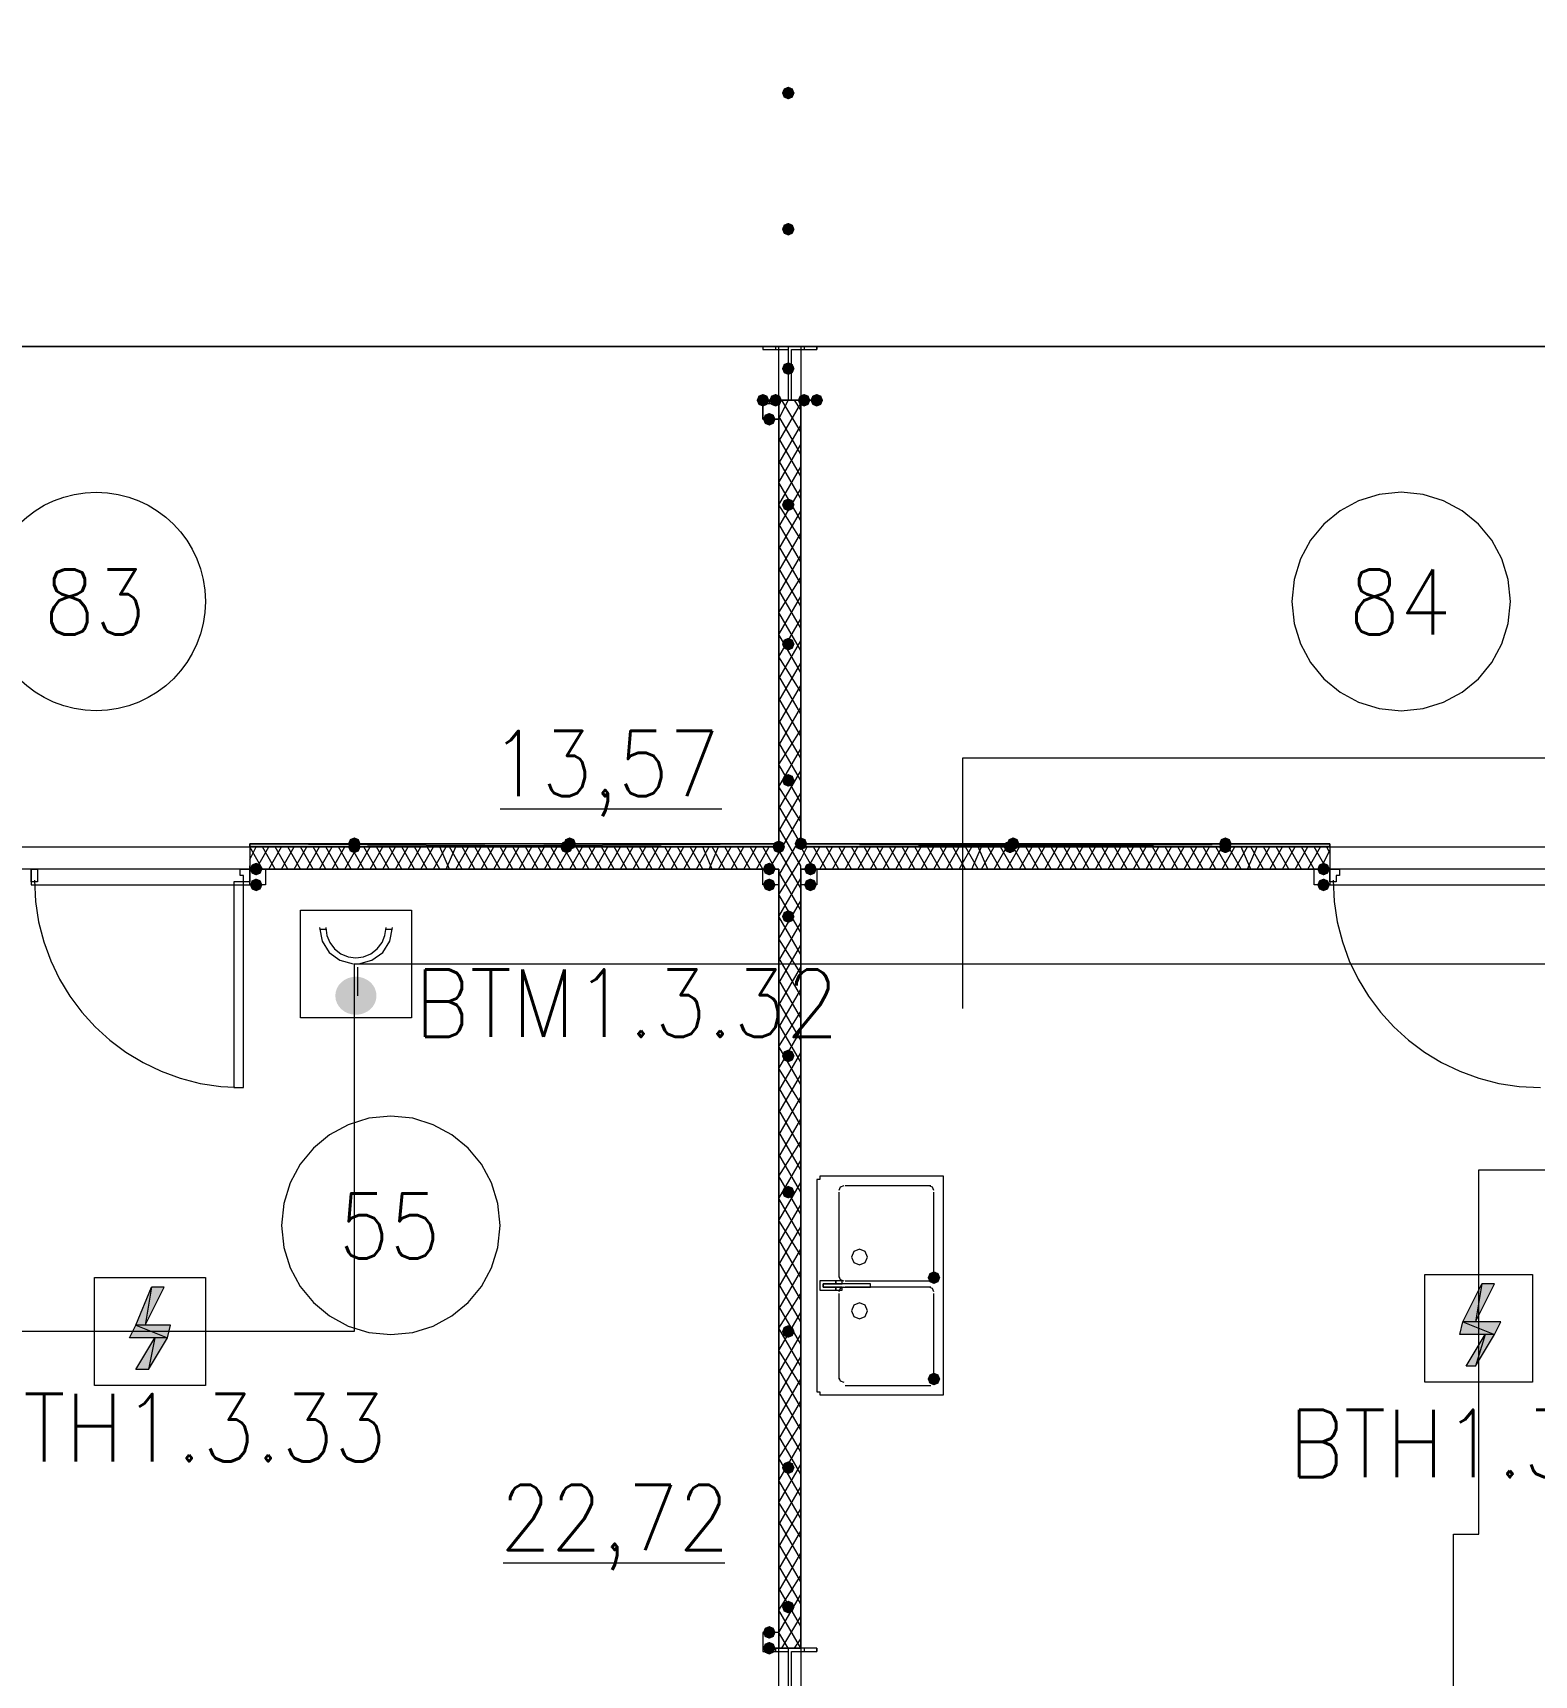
# Model space of a CAD drawing. Header units: millimetres. Extents: x 0 to 420, y 0 to 297.
# Drawn here: x 207.62 to 227.69, y 140.69 to 162.64 of the extents above; entities that cross this region are included whole.
import ezdxf

# ---------------------------------------------------------------- set-up
doc = ezdxf.new("R2010")
doc.units = ezdxf.units.MM
doc.styles.get("Standard").update_dxf_attribs({"font": 'STANDARD'})

msp = doc.modelspace()

# ---------------------------------------------------------------- hatches: boundary and pattern name
for color, points in [(7, [(217.805, 161.840333), (217.780129, 161.780537), (217.720333, 161.755667), (217.660538, 161.780537), (217.635667, 161.840333), (217.660537, 161.900129), (217.720333, 161.925), (217.780129, 161.900129)]), (7, [(217.805, 160.02), (217.780129, 159.960204), (217.720333, 159.935333), (217.660538, 159.960204), (217.635667, 160.02), (217.660537, 160.079796), (217.720333, 160.104667), (217.780129, 160.079796)]), (7, [(217.805, 158.157333), (217.780129, 158.097537), (217.720333, 158.072667), (217.660538, 158.097537), (217.635667, 158.157333), (217.660537, 158.217129), (217.720333, 158.242), (217.780129, 158.217129)]), (7, [(217.466333, 157.734), (217.441462, 157.674204), (217.381667, 157.649333), (217.321871, 157.674204), (217.297, 157.734), (217.321871, 157.793796), (217.381667, 157.818667), (217.441462, 157.793796)]), (7, [(217.635667, 157.734), (217.610796, 157.674204), (217.551, 157.649333), (217.491204, 157.674204), (217.466333, 157.734), (217.491204, 157.793796), (217.551, 157.818667), (217.610796, 157.793796)]), (7, [(218.016667, 157.734), (217.991796, 157.674204), (217.932, 157.649333), (217.872204, 157.674204), (217.847333, 157.734), (217.872204, 157.793796), (217.932, 157.818667), (217.991796, 157.793796)]), (7, [(218.186, 157.734), (218.161129, 157.674204), (218.101333, 157.649333), (218.041538, 157.674204), (218.016667, 157.734), (218.041537, 157.793796), (218.101333, 157.818667), (218.161129, 157.793796)]), (7, [(217.551, 157.48), (217.526129, 157.420204), (217.466333, 157.395333), (217.406538, 157.420204), (217.381667, 157.48), (217.406537, 157.539796), (217.466333, 157.564667), (217.526129, 157.539796)]), (7, [(217.805, 156.337), (217.780129, 156.277204), (217.720333, 156.252333), (217.660538, 156.277204), (217.635667, 156.337), (217.660537, 156.396796), (217.720333, 156.421667), (217.780129, 156.396796)]), (7, [(217.805, 154.474333), (217.780129, 154.414537), (217.720333, 154.389667), (217.660538, 154.414537), (217.635667, 154.474333), (217.660537, 154.534129), (217.720333, 154.559), (217.780129, 154.534129)]), (7, [(217.805, 152.654), (217.780129, 152.594204), (217.720333, 152.569333), (217.660538, 152.594204), (217.635667, 152.654), (217.660537, 152.713796), (217.720333, 152.738667), (217.780129, 152.713796)]), (254, [(212.005333, 151.807333), (211.980462, 151.747537), (211.920667, 151.722667), (211.860871, 151.747537), (211.836, 151.807333), (211.860871, 151.867129), (211.920667, 151.892), (211.980462, 151.867129)]), (254, [(212.005333, 151.765), (211.980462, 151.705204), (211.920667, 151.680333), (211.860871, 151.705204), (211.836, 151.765), (211.860871, 151.824796), (211.920667, 151.849667), (211.980462, 151.824796)]), (254, [(214.841667, 151.765), (214.816796, 151.705204), (214.757, 151.680333), (214.697204, 151.705204), (214.672333, 151.765), (214.697204, 151.824796), (214.757, 151.849667), (214.816796, 151.824796)]), (254, [(214.884, 151.807333), (214.859129, 151.747537), (214.799333, 151.722667), (214.739538, 151.747537), (214.714667, 151.807333), (214.739537, 151.867129), (214.799333, 151.892), (214.859129, 151.867129)]), (254, [(217.678, 151.765), (217.653129, 151.705204), (217.593333, 151.680333), (217.533537, 151.705204), (217.508667, 151.765), (217.533537, 151.824796), (217.593333, 151.849667), (217.653129, 151.824796)]), (254, [(217.678, 151.765), (217.653129, 151.705204), (217.593333, 151.680333), (217.533537, 151.705204), (217.508667, 151.765), (217.533537, 151.824796), (217.593333, 151.849667), (217.653129, 151.824796)]), (254, [(217.974333, 151.807333), (217.949462, 151.747537), (217.889667, 151.722667), (217.829871, 151.747537), (217.805, 151.807333), (217.829871, 151.867129), (217.889667, 151.892), (217.949462, 151.867129)]), (254, [(220.768333, 151.765), (220.743462, 151.705204), (220.683667, 151.680333), (220.623871, 151.705204), (220.599, 151.765), (220.623871, 151.824796), (220.683667, 151.849667), (220.743462, 151.824796)]), (254, [(220.810667, 151.807333), (220.785796, 151.747537), (220.726, 151.722667), (220.666204, 151.747537), (220.641333, 151.807333), (220.666204, 151.867129), (220.726, 151.892), (220.785796, 151.867129)]), (254, [(223.647, 151.807333), (223.622129, 151.747537), (223.562333, 151.722667), (223.502537, 151.747537), (223.477667, 151.807333), (223.502537, 151.867129), (223.562333, 151.892), (223.622129, 151.867129)]), (254, [(223.647, 151.765), (223.622129, 151.705204), (223.562333, 151.680333), (223.502537, 151.705204), (223.477667, 151.765), (223.502537, 151.824796), (223.562333, 151.849667), (223.622129, 151.824796)]), (7, [(210.693, 151.468667), (210.668129, 151.408871), (210.608333, 151.384), (210.548538, 151.408871), (210.523667, 151.468667), (210.548537, 151.528462), (210.608333, 151.553333), (210.668129, 151.528463)]), (7, [(217.551, 151.468667), (217.526129, 151.408871), (217.466333, 151.384), (217.406538, 151.408871), (217.381667, 151.468667), (217.406537, 151.528462), (217.466333, 151.553333), (217.526129, 151.528463)]), (7, [(218.101333, 151.468667), (218.076462, 151.408871), (218.016667, 151.384), (217.956871, 151.408871), (217.932, 151.468667), (217.956871, 151.528462), (218.016667, 151.553333), (218.076462, 151.528463)]), (7, [(224.959333, 151.468667), (224.934463, 151.408871), (224.874667, 151.384), (224.814871, 151.408871), (224.79, 151.468667), (224.814871, 151.528462), (224.874667, 151.553333), (224.934462, 151.528463)]), (7, [(210.693, 151.257), (210.668129, 151.197204), (210.608333, 151.172333), (210.548538, 151.197204), (210.523667, 151.257), (210.548537, 151.316796), (210.608333, 151.341667), (210.668129, 151.316796)]), (7, [(217.551, 151.257), (217.526129, 151.197204), (217.466333, 151.172333), (217.406538, 151.197204), (217.381667, 151.257), (217.406537, 151.316796), (217.466333, 151.341667), (217.526129, 151.316796)]), (7, [(218.101333, 151.257), (218.076462, 151.197204), (218.016667, 151.172333), (217.956871, 151.197204), (217.932, 151.257), (217.956871, 151.316796), (218.016667, 151.341667), (218.076462, 151.316796)]), (7, [(224.959333, 151.257), (224.934463, 151.197204), (224.874667, 151.172333), (224.814871, 151.197204), (224.79, 151.257), (224.814871, 151.316796), (224.874667, 151.341667), (224.934462, 151.316796)]), (7, [(217.805, 150.833667), (217.780129, 150.773871), (217.720333, 150.749), (217.660538, 150.773871), (217.635667, 150.833667), (217.660537, 150.893462), (217.720333, 150.918333), (217.780129, 150.893463)]), (7, [(217.805, 148.971), (217.780129, 148.911204), (217.720333, 148.886333), (217.660538, 148.911204), (217.635667, 148.971), (217.660537, 149.030796), (217.720333, 149.055667), (217.780129, 149.030796)]), (7, [(217.805, 147.150667), (217.780129, 147.090871), (217.720333, 147.066), (217.660538, 147.090871), (217.635667, 147.150667), (217.660537, 147.210462), (217.720333, 147.235333), (217.780129, 147.210463)]), (7, [(219.752333, 146.007667), (219.727463, 145.947871), (219.667667, 145.923), (219.607871, 145.947871), (219.583, 146.007667), (219.607871, 146.067462), (219.667667, 146.092333), (219.727462, 146.067463)]), (7, [(217.805, 145.288), (217.780129, 145.228204), (217.720333, 145.203333), (217.660538, 145.228204), (217.635667, 145.288), (217.660537, 145.347796), (217.720333, 145.372667), (217.780129, 145.347796)]), (7, [(219.752333, 144.653), (219.727463, 144.593204), (219.667667, 144.568333), (219.607871, 144.593204), (219.583, 144.653), (219.607871, 144.712796), (219.667667, 144.737667), (219.727462, 144.712796)]), (7, [(217.805, 143.467667), (217.780129, 143.407871), (217.720333, 143.383), (217.660538, 143.407871), (217.635667, 143.467667), (217.660537, 143.527462), (217.720333, 143.552333), (217.780129, 143.527463)]), (7, [(217.805, 141.605), (217.780129, 141.545204), (217.720333, 141.520333), (217.660538, 141.545204), (217.635667, 141.605), (217.660537, 141.664796), (217.720333, 141.689667), (217.780129, 141.664796)]), (7, [(217.551, 141.266333), (217.526129, 141.206537), (217.466333, 141.181667), (217.406538, 141.206537), (217.381667, 141.266333), (217.406537, 141.326129), (217.466333, 141.351), (217.526129, 141.326129)]), (7, [(217.551, 141.054667), (217.526129, 140.994871), (217.466333, 140.97), (217.406538, 140.994871), (217.381667, 141.054667), (217.406537, 141.114462), (217.466333, 141.139333), (217.526129, 141.114463)])]:
    msp.add_hatch(color=color).paths.add_polyline_path(points, flags=0)
h = msp.add_hatch(color=7)
h.paths.add_polyline_path([(217.593333, 151.807333), (210.523667, 151.807333), (217.593333, 151.765)], flags=0)
h.paths.add_polyline_path([(210.523667, 151.807333), (217.593333, 151.765), (210.523667, 151.765)], flags=0)
h = msp.add_hatch(color=7)
h.paths.add_polyline_path([(224.959333, 151.807333), (217.889667, 151.807333), (224.959333, 151.765)], flags=0)
h.paths.add_polyline_path([(217.889667, 151.807333), (224.959333, 151.765), (217.889667, 151.765)], flags=0)
h = msp.add_hatch(color=1)
edge = h.paths.add_edge_path(flags=0)
edge.add_ellipse((211.941834, 149.775333), major_axis=(0.275167, 0), ratio=0.923077, start_angle=0, end_angle=360)
h = msp.add_hatch(color=1)
h.paths.add_polyline_path([(209.380668, 145.880666), (209.211334, 145.880666), (209.126668, 145.372666)], flags=0)
h.paths.add_polyline_path([(209.211334, 145.880666), (209.126668, 145.372666), (208.999668, 145.372666)], flags=0)
h = msp.add_hatch(color=5)
h.paths.add_polyline_path([(227.160667, 145.922999), (226.991334, 145.922999), (226.906667, 145.414999)], flags=0)
h.paths.add_polyline_path([(226.991334, 145.922999), (226.906667, 145.414999), (226.737334, 145.414999)], flags=0)
h = msp.add_hatch(color=1)
h.paths.add_polyline_path([(209.465334, 145.372666), (208.999668, 145.372666), (209.423001, 145.203333)], flags=0)
h.paths.add_polyline_path([(208.999668, 145.372666), (209.423001, 145.203333), (208.915001, 145.203333)], flags=0)
h = msp.add_hatch(color=5)
h.paths.add_polyline_path([(227.245334, 145.414999), (226.737334, 145.414999), (227.160667, 145.245666)], flags=0)
h.paths.add_polyline_path([(226.737334, 145.414999), (227.160667, 145.245666), (226.695001, 145.245666)], flags=0)
h = msp.add_hatch(color=1)
h.paths.add_polyline_path([(209.423001, 145.203333), (209.253668, 145.203333), (209.169001, 144.779999)], flags=0)
h.paths.add_polyline_path([(209.253668, 145.203333), (209.169001, 144.779999), (208.999668, 144.779999)], flags=0)
h = msp.add_hatch(color=5)
h.paths.add_polyline_path([(227.160667, 145.245666), (227.033667, 145.245666), (226.906667, 144.822333)], flags=0)
h.paths.add_polyline_path([(227.033667, 145.245666), (226.906667, 144.822333), (226.779667, 144.822333)], flags=0)

# ---------------------------------------------------------------- linework, layer by layer
at = {"color": 8, "lineweight": 0}
msp.add_lwpolyline([(235.500333, 158.453667), (235.500333, 169.291), (114.046, 169.291), (114.046, 158.453667)], close=True, dxfattribs=at)
at = {"color": 171, "lineweight": 0}
for points in [[(200.490667, 151.765), (217.593333, 151.765), (217.593333, 158.453667), (200.490667, 158.453667)], [(217.889667, 158.453667), (217.889667, 151.765), (235.500333, 151.765), (235.500333, 158.453667)]]:
    msp.add_lwpolyline(points, close=True, dxfattribs=at)
at = {"color": 7, "lineweight": 0}
for points in [[(217.381667, 158.453667), (217.381667, 158.411333)], [(217.551, 158.453667), (217.551, 158.411333)], [(217.720333, 158.453667), (217.720333, 157.734)], [(217.932, 158.453667), (217.932, 158.411333)], [(218.101333, 158.453667), (218.101333, 158.411333)], [(217.466333, 157.734), (217.466333, 157.691667)], [(217.593333, 157.48), (217.720333, 157.734)], [(217.593333, 157.734), (217.593333, 151.765)], [(217.889667, 151.765), (217.889667, 157.734), (217.593333, 157.734)], [(217.593333, 157.183667), (217.889667, 157.691667)], [(217.889667, 157.310667), (217.635667, 157.734)], [(217.889667, 157.607), (217.805, 157.734)], [(217.889667, 157.014333), (217.593333, 157.522333)], [(217.593333, 156.887333), (217.889667, 157.395333)], [(217.889667, 156.718), (217.593333, 157.226)], [(217.593333, 156.633333), (217.889667, 157.141333)], [(217.889667, 156.421667), (217.593333, 156.929667)], [(217.593333, 156.337), (217.889667, 156.845)], [(217.889667, 156.125333), (217.593333, 156.633333)], [(217.593333, 156.040667), (217.889667, 156.548667)], [(227.372333, 155.045833), (227.342661, 155.340177), (227.257561, 155.614329), (227.122905, 155.862416), (226.944566, 156.078566), (226.728416, 156.256905), (226.480329, 156.391561), (226.206177, 156.476661), (225.911833, 156.506333), (225.61749, 156.476661), (225.343338, 156.391561), (225.095251, 156.256905), (224.879101, 156.078566), (224.700762, 155.862416), (224.566106, 155.614329), (224.481005, 155.340177), (224.451333, 155.045833)], [(217.889667, 155.871333), (217.593333, 156.337)], [(217.593333, 155.744333), (217.889667, 156.252333)], [(217.889667, 155.575), (217.593333, 156.083)], [(217.593333, 155.448), (217.889667, 155.956)], [(217.889667, 155.278667), (217.593333, 155.786667)], [(217.593333, 155.151667), (217.889667, 155.659667)], [(217.889667, 154.982333), (217.593333, 155.490333)], [(217.593333, 154.897667), (217.889667, 155.363333)], [(217.889667, 154.686), (217.593333, 155.194)], [(217.593333, 154.601333), (217.889667, 155.109333)], [(224.451333, 155.045833), (224.481005, 154.75149), (224.566106, 154.477338), (224.700762, 154.229251), (224.879101, 154.013101), (225.095251, 153.834762), (225.343338, 153.700106), (225.61749, 153.615005), (225.911833, 153.585333), (226.206177, 153.615005), (226.480329, 153.700106), (226.728416, 153.834762), (226.944566, 154.013101), (227.122905, 154.229251), (227.257561, 154.477338), (227.342661, 154.75149), (227.372333, 155.045833)], [(217.889667, 154.389667), (217.593333, 154.897667)], [(217.593333, 154.305), (217.889667, 154.813)], [(217.889667, 154.093333), (217.593333, 154.601333)], [(217.593333, 154.008667), (217.889667, 154.516667)], [(217.889667, 153.839333), (217.593333, 154.305)], [(217.593333, 153.712333), (217.889667, 154.220333)], [(217.889667, 153.543), (217.593333, 154.051)], [(217.593333, 153.416), (217.889667, 153.924)], [(217.889667, 153.246667), (217.593333, 153.754667)], [(217.593333, 153.119667), (217.889667, 153.627667)], [(217.889667, 152.950333), (217.593333, 153.458333)], [(217.593333, 152.865667), (217.889667, 153.331333)], [(217.889667, 152.654), (217.593333, 153.162)], [(217.593333, 152.569333), (217.889667, 153.077333)], [(217.889667, 152.357667), (217.593333, 152.865667)], [(217.593333, 152.273), (217.889667, 152.781)], [(217.889667, 152.103667), (217.593333, 152.569333)], [(217.593333, 151.976667), (217.889667, 152.484667)], [(213.868, 152.273), (216.831333, 152.273)], [(217.889667, 151.807333), (217.593333, 152.315333)], [(217.593333, 151.680333), (217.889667, 152.188333)], [(217.889667, 151.511), (217.593333, 152.019)], [(217.593333, 151.765), (210.523667, 151.765), (217.593333, 151.807333), (210.523667, 151.807333)], [(210.523667, 151.595667), (210.608333, 151.765)], [(210.693, 151.468667), (210.523667, 151.765)], [(210.523667, 151.765), (210.523667, 151.468667)], [(210.523667, 151.765), (210.523667, 151.468667)], [(217.593333, 151.765), (210.523667, 151.765)], [(210.608333, 151.468667), (210.777667, 151.765)], [(210.862333, 151.468667), (210.693, 151.765)], [(210.777667, 151.468667), (210.947, 151.765)], [(211.031667, 151.468667), (210.862333, 151.765)], [(210.947, 151.468667), (211.116333, 151.765)], [(211.201, 151.468667), (211.031667, 151.765)], [(211.116333, 151.468667), (211.285667, 151.765)], [(211.370333, 151.468667), (211.201, 151.765)], [(211.285667, 151.468667), (211.455, 151.765)], [(211.539667, 151.468667), (211.370333, 151.765)], [(211.455, 151.468667), (211.624333, 151.765)], [(211.709, 151.468667), (211.539667, 151.765)], [(211.624333, 151.468667), (211.793667, 151.765)], [(211.878333, 151.468667), (211.709, 151.765)], [(211.793667, 151.468667), (211.963, 151.765)], [(212.047667, 151.468667), (211.878333, 151.765)], [(211.963, 151.468667), (212.132333, 151.765)], [(212.217, 151.468667), (212.047667, 151.765)], [(212.132333, 151.468667), (212.301667, 151.765)], [(212.386333, 151.468667), (212.217, 151.765)], [(212.301667, 151.468667), (212.471, 151.765)], [(212.555667, 151.468667), (212.386333, 151.765)], [(212.471, 151.468667), (212.640333, 151.765)], [(212.725, 151.468667), (212.555667, 151.765)], [(212.640333, 151.468667), (212.809667, 151.765)], [(212.894333, 151.468667), (212.725, 151.765)], [(212.809667, 151.468667), (212.979, 151.765)], [(213.063667, 151.468667), (212.894333, 151.765)], [(212.979, 151.468667), (213.148333, 151.765)], [(213.190667, 151.468667), (213.063667, 151.765)], [(213.148333, 151.468667), (213.275333, 151.765)], [(213.36, 151.468667), (213.190667, 151.765)], [(213.275333, 151.468667), (213.444667, 151.765)], [(213.529333, 151.468667), (213.36, 151.765)], [(213.444667, 151.468667), (213.614, 151.765)], [(213.698667, 151.468667), (213.529333, 151.765)], [(213.614, 151.468667), (213.783333, 151.765)], [(213.868, 151.468667), (213.698667, 151.765)], [(213.783333, 151.468667), (213.952667, 151.765)], [(214.037333, 151.468667), (213.868, 151.765)], [(213.952667, 151.468667), (214.122, 151.765)], [(214.206667, 151.468667), (214.037333, 151.765)], [(214.122, 151.468667), (214.291333, 151.765)], [(214.376, 151.468667), (214.206667, 151.765)], [(214.291333, 151.468667), (214.460667, 151.765)], [(214.545333, 151.468667), (214.376, 151.765)], [(214.460667, 151.468667), (214.63, 151.765)], [(214.714667, 151.468667), (214.545333, 151.765)], [(214.63, 151.468667), (214.799333, 151.765)], [(214.884, 151.468667), (214.714667, 151.765)], [(214.799333, 151.468667), (214.968667, 151.765)], [(215.053333, 151.468667), (214.884, 151.765)], [(214.968667, 151.468667), (215.138, 151.765)], [(215.222667, 151.468667), (215.053333, 151.765)], [(215.138, 151.468667), (215.307333, 151.765)], [(215.392, 151.468667), (215.222667, 151.765)], [(215.307333, 151.468667), (215.476667, 151.765)], [(215.561333, 151.468667), (215.392, 151.765)], [(215.476667, 151.468667), (215.646, 151.765)], [(215.730667, 151.468667), (215.561333, 151.765)], [(215.646, 151.468667), (215.815333, 151.765)], [(215.9, 151.468667), (215.730667, 151.765)], [(215.815333, 151.468667), (215.984667, 151.765)], [(216.069333, 151.468667), (215.9, 151.765)], [(215.984667, 151.468667), (216.154, 151.765)], [(216.238667, 151.468667), (216.069333, 151.765)], [(216.154, 151.468667), (216.323333, 151.765)], [(216.408, 151.468667), (216.238667, 151.765)], [(216.323333, 151.468667), (216.492667, 151.765)], [(216.577333, 151.468667), (216.408, 151.765)], [(216.492667, 151.468667), (216.662, 151.765)], [(216.704333, 151.468667), (216.577333, 151.765)], [(216.662, 151.468667), (216.789, 151.765)], [(216.873667, 151.468667), (216.704333, 151.765)], [(216.789, 151.468667), (216.958333, 151.765)], [(217.043, 151.468667), (216.873667, 151.765)], [(216.958333, 151.468667), (217.127667, 151.765)], [(217.212333, 151.468667), (217.043, 151.765)], [(217.127667, 151.468667), (217.297, 151.765)], [(217.381667, 151.468667), (217.212333, 151.765)], [(217.297, 151.468667), (217.466333, 151.765)], [(217.551, 151.468667), (217.381667, 151.765)], [(217.466333, 151.468667), (217.593333, 151.680333)], [(217.593333, 151.722667), (217.551, 151.765)], [(217.593333, 151.384), (217.889667, 151.892)], [(217.889667, 151.214667), (217.593333, 151.722667)], [(224.959333, 151.807333), (217.889667, 151.807333), (224.959333, 151.807333), (217.889667, 151.765)], [(217.889667, 151.595667), (217.974333, 151.765)], [(218.059, 151.468667), (217.889667, 151.765)], [(224.959333, 151.765), (217.889667, 151.765)], [(217.974333, 151.468667), (218.143667, 151.765)], [(218.228333, 151.468667), (218.059, 151.765)], [(218.143667, 151.468667), (218.313, 151.765)], [(218.397667, 151.468667), (218.228333, 151.765)], [(218.313, 151.468667), (218.482333, 151.765)], [(218.567, 151.468667), (218.397667, 151.765)], [(218.482333, 151.468667), (218.651667, 151.765)], [(218.736333, 151.468667), (218.567, 151.765)], [(218.651667, 151.468667), (218.821, 151.765)], [(218.905667, 151.468667), (218.736333, 151.765)], [(218.821, 151.468667), (218.990333, 151.765)], [(219.075, 151.468667), (218.905667, 151.765)], [(218.990333, 151.468667), (219.159667, 151.765)], [(219.244333, 151.468667), (219.075, 151.765)], [(219.159667, 151.468667), (219.329, 151.765)], [(219.413667, 151.468667), (219.244333, 151.765)], [(219.329, 151.468667), (219.498333, 151.765)], [(219.583, 151.468667), (219.413667, 151.765)], [(219.498333, 151.468667), (219.667667, 151.765)], [(219.752333, 151.468667), (219.583, 151.765)], [(219.667667, 151.468667), (219.837, 151.765)], [(219.921667, 151.468667), (219.752333, 151.765)], [(219.837, 151.468667), (220.006333, 151.765)], [(220.091, 151.468667), (219.921667, 151.765)], [(220.006333, 151.468667), (220.175667, 151.765)], [(220.260333, 151.468667), (220.091, 151.765)], [(220.175667, 151.468667), (220.302667, 151.765)], [(220.387333, 151.468667), (220.260333, 151.765)], [(220.302667, 151.468667), (220.472, 151.765)], [(220.556667, 151.468667), (220.387333, 151.765)], [(220.472, 151.468667), (220.641333, 151.765)], [(220.726, 151.468667), (220.556667, 151.765)], [(220.641333, 151.468667), (220.810667, 151.765)], [(220.895333, 151.468667), (220.726, 151.765)], [(220.810667, 151.468667), (220.98, 151.765)], [(221.064667, 151.468667), (220.895333, 151.765)], [(220.98, 151.468667), (221.149333, 151.765)], [(221.234, 151.468667), (221.064667, 151.765)], [(221.149333, 151.468667), (221.318667, 151.765)], [(221.403333, 151.468667), (221.234, 151.765)], [(221.318667, 151.468667), (221.488, 151.765)], [(221.572667, 151.468667), (221.403333, 151.765)], [(221.488, 151.468667), (221.657333, 151.765)], [(221.742, 151.468667), (221.572667, 151.765)], [(221.657333, 151.468667), (221.826667, 151.765)], [(221.911333, 151.468667), (221.742, 151.765)], [(221.826667, 151.468667), (221.996, 151.765)], [(222.080667, 151.468667), (221.911333, 151.765)], [(221.996, 151.468667), (222.165333, 151.765)], [(222.25, 151.468667), (222.080667, 151.765)], [(222.165333, 151.468667), (222.334667, 151.765)], [(222.419333, 151.468667), (222.25, 151.765)], [(222.334667, 151.468667), (222.504, 151.765)], [(222.588667, 151.468667), (222.419333, 151.765)], [(222.504, 151.468667), (222.673333, 151.765)], [(222.758, 151.468667), (222.588667, 151.765)], [(222.673333, 151.468667), (222.842667, 151.765)], [(222.927333, 151.468667), (222.758, 151.765)], [(222.842667, 151.468667), (223.012, 151.765)], [(223.096667, 151.468667), (222.927333, 151.765)], [(223.012, 151.468667), (223.181333, 151.765)], [(223.266, 151.468667), (223.096667, 151.765)], [(223.181333, 151.468667), (223.350667, 151.765)], [(223.435333, 151.468667), (223.266, 151.765)], [(223.350667, 151.468667), (223.52, 151.765)], [(223.604667, 151.468667), (223.435333, 151.765)], [(223.52, 151.468667), (223.689333, 151.765)], [(223.774, 151.468667), (223.604667, 151.765)], [(223.689333, 151.468667), (223.858667, 151.765)], [(223.901, 151.468667), (223.774, 151.765)], [(223.858667, 151.468667), (223.985667, 151.765)], [(224.070333, 151.468667), (223.901, 151.765)], [(223.985667, 151.468667), (224.155, 151.765)], [(224.239667, 151.468667), (224.070333, 151.765)], [(224.155, 151.468667), (224.324333, 151.765)], [(224.409, 151.468667), (224.239667, 151.765)], [(224.324333, 151.468667), (224.493667, 151.765)], [(224.578333, 151.468667), (224.409, 151.765)], [(224.493667, 151.468667), (224.663, 151.765)], [(224.747667, 151.468667), (224.578333, 151.765)], [(224.663, 151.468667), (224.832333, 151.765)], [(224.917, 151.468667), (224.747667, 151.765)], [(224.832333, 151.468667), (224.959333, 151.722667)], [(224.959333, 151.680333), (224.917, 151.765)], [(224.959333, 151.765), (224.959333, 151.468667)], [(224.959333, 151.765), (224.959333, 151.468667)], [(209.042, 151.468667), (207.602667, 151.468667), (207.602667, 151.384)], [(210.523667, 151.384), (210.523667, 151.468667), (209.042, 151.468667)], [(210.523667, 151.468667), (210.523667, 151.511)], [(210.523667, 151.468667), (217.593333, 151.468667)], [(217.593333, 151.13), (217.889667, 151.595667)], [(217.593333, 151.468667), (217.593333, 141.054667), (217.889667, 141.054667), (217.889667, 151.468667)], [(217.889667, 151.468667), (217.889667, 151.511)], [(217.889667, 151.468667), (224.959333, 151.468667)], [(226.441, 151.468667), (224.959333, 151.468667), (224.959333, 151.384)], [(227.880333, 151.384), (227.880333, 151.468667), (226.441, 151.468667)], [(207.602667, 151.384), (207.602667, 151.257), (209.042, 151.257)], [(207.645, 151.3205), (207.659316, 151.036991), (207.701334, 150.761673), (207.76966, 150.495939), (207.862901, 150.241182), (207.979663, 149.998796), (208.118552, 149.770176), (208.278176, 149.556714), (208.457139, 149.359805), (208.654048, 149.180842), (208.867509, 149.021219), (209.09613, 148.88233), (209.338515, 148.765568), (209.593272, 148.672326), (209.859006, 148.604), (210.134325, 148.561982), (210.417833, 148.547667)], [(209.042, 151.257), (210.523667, 151.257), (210.523667, 151.384)], [(217.889667, 150.918333), (217.593333, 151.426333)], [(217.593333, 150.833667), (217.889667, 151.341667)], [(224.959333, 151.384), (224.959333, 151.257), (226.441, 151.257)], [(225.001667, 151.3205), (225.015982, 151.036991), (225.058, 150.761673), (225.126326, 150.495939), (225.219568, 150.241182), (225.33633, 149.998796), (225.475219, 149.770176), (225.634842, 149.556714), (225.813805, 149.359805), (226.010714, 149.180842), (226.224176, 149.021219), (226.452796, 148.88233), (226.695182, 148.765568), (226.949939, 148.672326), (227.215673, 148.604), (227.490991, 148.561982), (227.7745, 148.547667)], [(226.441, 151.257), (227.880333, 151.257), (227.880333, 151.384)], [(217.889667, 150.622), (217.593333, 151.13)], [(217.593333, 150.537333), (217.889667, 151.045333)], [(211.201001, 150.918333), (212.682667, 150.918333)], [(217.889667, 150.325667), (217.593333, 150.833667)], [(217.593333, 150.241), (217.889667, 150.749)], [(217.889667, 150.071667), (217.593333, 150.537333)], [(217.593333, 149.944667), (217.889667, 150.452667)], [(217.889667, 149.775333), (217.593333, 150.283333)], [(217.593333, 149.648333), (217.889667, 150.156333)], [(217.889667, 149.479), (217.593333, 149.987)], [(217.593333, 149.352), (217.889667, 149.86)], [(217.889667, 149.182667), (217.593333, 149.690667)], [(217.593333, 149.098), (217.889667, 149.563667)], [(217.889667, 148.886333), (217.593333, 149.394333)], [(217.593333, 148.801667), (217.889667, 149.309667)], [(217.889667, 148.59), (217.593333, 149.098)], [(217.593333, 148.505333), (217.889667, 149.013333)], [(217.889667, 148.336), (217.593333, 148.801667)], [(217.593333, 148.209), (217.889667, 148.717)], [(217.889667, 148.039667), (217.593333, 148.547667)], [(217.593333, 147.912667), (217.889667, 148.420667)], [(213.868, 146.706167), (213.838328, 147.00051), (213.753228, 147.274662), (213.618572, 147.522749), (213.440232, 147.738899), (213.224083, 147.917238), (212.975996, 148.051894), (212.701844, 148.136995), (212.4075, 148.166667), (212.113156, 148.136995), (211.839004, 148.051894), (211.590917, 147.917238), (211.374768, 147.738899), (211.196428, 147.522749), (211.061772, 147.274662), (210.976672, 147.00051), (210.947, 146.706167)], [(217.889667, 147.743333), (217.593333, 148.251333)], [(217.593333, 147.616333), (217.889667, 148.124333)], [(217.889667, 147.447), (217.593333, 147.955)], [(217.593333, 147.362333), (217.889667, 147.828)], [(217.889667, 147.150667), (217.593333, 147.658667)], [(217.593333, 147.066), (217.889667, 147.574)], [(217.889667, 146.854333), (217.593333, 147.362333)], [(217.593333, 146.769667), (217.889667, 147.277667)], [(217.889667, 146.558), (217.593333, 147.066)], [(218.461167, 147.235333), (218.416272, 147.216728), (218.397667, 147.171833)], [(218.397667, 147.150667), (218.397667, 146.007667)], [(219.625333, 147.235333), (218.482333, 147.235333)], [(219.667667, 147.171833), (219.649061, 147.216728), (219.604167, 147.235333)], [(219.667667, 146.007667), (219.667667, 147.150667)], [(217.593333, 146.473333), (217.889667, 146.981333)], [(210.947, 146.706167), (210.976672, 146.411823), (211.061772, 146.137671), (211.196428, 145.889584), (211.374768, 145.673434), (211.590917, 145.495095), (211.839004, 145.360439), (212.113156, 145.275339), (212.4075, 145.245667), (212.701844, 145.275339), (212.975996, 145.360439), (213.224083, 145.495095), (213.440232, 145.673434), (213.618572, 145.889584), (213.753228, 146.137671), (213.838328, 146.411823), (213.868, 146.706167)], [(217.889667, 146.304), (217.593333, 146.769667)], [(217.593333, 146.177), (217.889667, 146.685)], [(217.889667, 146.007667), (217.593333, 146.515667)], [(217.593333, 145.880667), (217.889667, 146.388667)], [(217.889667, 145.711333), (217.593333, 146.219333)], [(208.449334, 146.007666), (209.931001, 146.007666)], [(217.593333, 145.584333), (217.889667, 146.092333)], [(218.397667, 146.028833), (218.416272, 145.983939), (218.461167, 145.965333)], [(219.604167, 145.965333), (219.649061, 145.983939), (219.667667, 146.028833)], [(226.229334, 146.049999), (227.668667, 146.049999)], [(217.889667, 145.415), (217.593333, 145.923)], [(217.593333, 145.330333), (217.889667, 145.796)], [(218.461167, 145.880667), (218.416272, 145.862061), (218.397667, 145.817167)], [(218.397667, 145.796), (218.397667, 144.653)], [(218.482333, 145.965333), (219.625333, 145.965333)], [(219.625333, 145.880667), (218.482333, 145.880667)], [(219.667667, 145.817167), (219.649061, 145.862061), (219.604167, 145.880667)], [(219.667667, 144.653), (219.667667, 145.796)], [(217.889667, 145.118667), (217.593333, 145.626667)], [(217.593333, 145.034), (217.889667, 145.542)], [(217.889667, 144.822333), (217.593333, 145.330333)], [(217.593333, 144.737667), (217.889667, 145.245667)], [(217.889667, 144.568333), (217.593333, 145.034)], [(217.593333, 144.441333), (217.889667, 144.949333)], [(217.889667, 144.272), (217.593333, 144.78)], [(217.593333, 144.145), (217.889667, 144.653)], [(218.397667, 144.674167), (218.416272, 144.629272), (218.461167, 144.610667)], [(219.604167, 144.610667), (219.649061, 144.629272), (219.667667, 144.674167)], [(217.889667, 143.975667), (217.593333, 144.483667)], [(218.482333, 144.568333), (219.625333, 144.568333)], [(217.593333, 143.848667), (217.889667, 144.356667)], [(217.889667, 143.679333), (217.593333, 144.187333)], [(217.593333, 143.594667), (217.889667, 144.060333)], [(217.889667, 143.383), (217.593333, 143.891)], [(217.593333, 143.298333), (217.889667, 143.806333)], [(217.889667, 143.086667), (217.593333, 143.594667)], [(217.593333, 143.002), (217.889667, 143.51)], [(217.889667, 142.790333), (217.593333, 143.298333)], [(217.593333, 142.705667), (217.889667, 143.213667)], [(217.889667, 142.536333), (217.593333, 143.002)], [(217.593333, 142.409333), (217.889667, 142.917333)], [(217.889667, 142.24), (217.593333, 142.748)], [(217.593333, 142.113), (217.889667, 142.621)], [(217.889667, 141.943667), (217.593333, 142.451667)], [(217.593333, 141.816667), (217.889667, 142.324667)], [(213.910333, 142.197667), (216.873667, 142.197667)], [(217.889667, 141.647333), (217.593333, 142.155333)], [(217.593333, 141.562667), (217.889667, 142.028333)], [(217.889667, 141.351), (217.593333, 141.859)], [(217.593333, 141.266333), (217.889667, 141.774333)], [(217.889667, 141.054667), (217.593333, 141.562667)], [(217.635667, 141.054667), (217.889667, 141.478)], [(217.720333, 141.054667), (217.593333, 141.266333)], [(217.805, 141.054667), (217.889667, 141.181667)], [(217.381667, 141.054667), (217.381667, 141.012333)], [(217.551, 141.054667), (217.551, 141.012333)], [(217.720333, 141.054667), (217.720333, 140.335)], [(217.932, 141.054667), (217.932, 141.012333)], [(218.101333, 141.054667), (218.101333, 141.012333)]]:
    msp.add_lwpolyline(points, dxfattribs=at)
for points in [[(218.101333, 158.453667), (217.381667, 158.453667), (217.381667, 158.411333), (217.720333, 158.411333), (217.720333, 157.734), (217.381667, 157.734), (218.101333, 157.734), (217.762667, 157.734), (217.762667, 158.411333), (218.101333, 158.411333)], [(217.593333, 157.734), (217.381667, 157.734), (217.381667, 157.48), (217.593333, 157.48)], [(217.593333, 157.691667), (217.593333, 157.48), (217.381667, 157.48), (217.381667, 157.691667)], [(217.593333, 151.807333), (210.523667, 151.807333), (217.593333, 151.765)], [(210.523667, 151.807333), (217.593333, 151.765), (210.523667, 151.765)], [(210.523667, 151.765), (217.593333, 151.765), (217.593333, 151.807333), (210.523667, 151.807333)], [(210.523667, 151.765), (217.593333, 151.765), (217.593333, 151.807333), (210.523667, 151.807333)], [(224.959333, 151.807333), (217.889667, 151.807333), (224.959333, 151.765)], [(217.889667, 151.807333), (224.959333, 151.765), (217.889667, 151.765)], [(224.959333, 151.807333), (224.959333, 151.765), (217.889667, 151.765), (217.889667, 151.807333), (224.959333, 151.807333), (217.889667, 151.807333), (217.889667, 151.765), (224.959333, 151.765)], [(200.490667, 151.468667), (200.490667, 140.335), (217.593333, 140.335), (217.593333, 151.468667)], [(207.687333, 151.468667), (207.687333, 151.384), (207.687333, 151.299333), (207.602667, 151.299333), (207.602667, 151.468667)], [(210.523667, 151.468667), (210.523667, 151.299333), (210.439, 151.299333), (210.439, 151.384), (210.396667, 151.384), (210.396667, 151.468667)], [(210.523667, 151.468667), (210.735333, 151.468667), (210.735333, 151.257), (210.523667, 151.257), (210.523667, 151.468667), (210.735333, 151.468667), (210.735333, 151.257), (210.523667, 151.257)], [(217.381667, 151.468667), (217.593333, 151.468667), (217.593333, 151.257), (217.381667, 151.257), (217.381667, 151.468667), (217.593333, 151.468667), (217.593333, 151.257), (217.381667, 151.257)], [(217.889667, 151.468667), (218.101333, 151.468667), (218.101333, 151.257), (217.889667, 151.257), (217.889667, 151.468667), (218.101333, 151.468667), (218.101333, 151.257), (217.889667, 151.257)], [(217.889667, 151.468667), (217.889667, 140.335), (235.500333, 140.335), (235.500333, 151.468667)], [(224.747667, 151.468667), (224.959333, 151.468667), (224.959333, 151.257), (224.747667, 151.257), (224.747667, 151.468667), (224.959333, 151.468667), (224.959333, 151.257), (224.747667, 151.257)], [(225.086333, 151.468667), (225.086333, 151.384), (225.044, 151.384), (225.044, 151.299333), (224.959333, 151.299333), (224.959333, 151.468667)], [(210.439, 148.547667), (210.439, 151.299333), (210.312, 151.299333), (210.312, 148.547667)], [(219.794667, 144.483667), (219.794667, 147.32), (219.794667, 147.362333), (219.752333, 147.362333), (218.186, 147.362333), (218.143667, 147.362333), (218.143667, 147.32), (218.101333, 147.32), (218.101333, 144.483667), (218.143667, 144.483667), (218.143667, 144.441333), (218.186, 144.441333), (219.752333, 144.441333), (219.794667, 144.441333)], [(218.778667, 146.282833), (218.747673, 146.357673), (218.672833, 146.388667), (218.597993, 146.357673), (218.567, 146.282833), (218.597993, 146.207993), (218.672833, 146.177), (218.747673, 146.207993)], [(218.355333, 145.838333), (218.355333, 145.880667), (218.186, 145.880667), (218.186, 145.923), (218.355333, 145.923), (218.355333, 145.965333), (218.143667, 145.965333), (218.143667, 145.838333)], [(218.778667, 145.880667), (218.821, 145.880667), (218.821, 145.923), (218.778667, 145.923), (218.186, 145.923), (218.186, 145.880667)], [(218.44, 145.965333), (218.355333, 145.965333), (218.355333, 145.923), (218.44, 145.923)], [(218.44, 145.838333), (218.44, 145.880667), (218.355333, 145.880667), (218.355333, 145.838333)], [(218.778667, 145.563167), (218.747673, 145.638007), (218.672833, 145.669), (218.597993, 145.638007), (218.567, 145.563167), (218.597993, 145.488327), (218.672833, 145.457333), (218.747673, 145.488327)], [(217.593333, 141.266333), (217.381667, 141.266333), (217.381667, 141.054667), (217.593333, 141.054667), (217.593333, 141.266333), (217.381667, 141.266333), (217.381667, 141.054667), (217.593333, 141.054667)], [(218.101333, 141.054667), (217.381667, 141.054667), (217.381667, 141.012333), (217.720333, 141.012333), (217.720333, 140.377333), (217.381667, 140.377333), (217.381667, 140.335), (218.101333, 140.335), (218.101333, 140.377333), (217.762667, 140.377333), (217.762667, 141.012333), (218.101333, 141.012333)]]:
    msp.add_lwpolyline(points, close=True, dxfattribs=at)
at = {"color": 1, "lineweight": 0}
for points in [[(257.513667, 150.791333), (257.513667, 152.950333), (220.048667, 152.950333), (220.048667, 149.606)], [(211.455001, 150.686947), (211.489157, 150.506104), (211.584102, 150.355297), (211.726838, 150.248607), (211.904369, 150.200114)], [(211.455001, 150.664333), (211.539668, 150.664333)], [(211.539672, 150.687159), (211.553236, 150.581903), (211.593006, 150.485382), (211.656264, 150.402332), (211.740289, 150.337486), (211.838337, 150.296861), (211.941838, 150.28332), (212.045339, 150.296861), (212.143387, 150.337486), (212.227413, 150.402332), (212.29067, 150.485382), (212.330441, 150.581903), (212.344005, 150.687159)], [(211.979278, 150.20011), (212.156827, 150.248602), (212.299561, 150.355293), (212.394497, 150.5061), (212.428646, 150.686943)], [(212.344001, 150.664333), (212.428667, 150.664333)], [(134.620001, 122.809), (226.610334, 122.809), (226.610334, 142.578666), (226.949001, 142.578666), (226.949001, 145.330333), (226.949001, 147.446999), (229.531334, 147.446999), (229.531334, 150.198666), (211.920667, 150.198666), (211.920667, 145.287999), (209.169001, 145.287999), (194.606334, 145.287999)], [(211.920667, 150.156333), (211.920667, 149.775333)], [(211.963001, 150.156333), (211.963001, 149.775333)]]:
    msp.add_lwpolyline(points, dxfattribs=at)
for points in [[(212.682667, 150.918333), (212.682667, 149.478999), (211.201001, 149.478999), (211.201001, 150.918333)], [(209.931001, 144.568333), (208.449334, 144.568333), (208.449334, 146.007666), (209.931001, 146.007666)], [(209.211334, 145.880666), (209.126668, 145.372666), (208.999668, 145.372666)], [(209.380668, 145.880666), (209.211334, 145.880666), (209.126668, 145.372666)], [(208.999668, 145.372666), (209.423001, 145.203333), (208.915001, 145.203333)], [(209.465334, 145.372666), (208.999668, 145.372666), (209.423001, 145.203333)], [(209.253668, 145.203333), (209.169001, 144.779999), (208.999668, 144.779999)], [(209.423001, 145.203333), (209.253668, 145.203333), (209.169001, 144.779999)]]:
    msp.add_lwpolyline(points, close=True, dxfattribs=at)
at = {"color": 5, "lineweight": 0}
for points in [[(227.668667, 144.610666), (226.229334, 144.610666), (226.229334, 146.049999), (227.668667, 146.049999)], [(226.991334, 145.922999), (226.906667, 145.414999), (226.737334, 145.414999)], [(227.160667, 145.922999), (226.991334, 145.922999), (226.906667, 145.414999)], [(226.737334, 145.414999), (227.160667, 145.245666), (226.695001, 145.245666)], [(227.245334, 145.414999), (226.737334, 145.414999), (227.160667, 145.245666)], [(227.033667, 145.245666), (226.906667, 144.822333), (226.779667, 144.822333)], [(227.160667, 145.245666), (227.033667, 145.245666), (226.906667, 144.822333)]]:
    msp.add_lwpolyline(points, close=True, dxfattribs=at)
at = {"color": 7, "lineweight": 0}
msp.add_circle((208.4705, 155.045833), 1.4605, dxfattribs=at)

# ---------------------------------------------------------------- texts
at = {"color": 7, "attachment_point": 1}
for s, insert, char_height, width in [('83', (207.772003, 155.473362), 0.872032, 1.06581689), ('84', (225.213333, 155.473362), 0.872032, 1.16270933), ('13,57', (213.740993, 153.314364), 0.872032, 2.56764978), ('BTM1.3.32', (212.725, 150.12657), 0.90157, 5.40942), ('55', (211.709007, 147.133699), 0.872032, 1.06581689), ('BTH1.3.33', (206.755993, 144.453902), 0.90157, 5.30924556), ('BTH1.3.30', (224.409007, 144.242235), 0.90157, 5.30924556), ('22,72', (213.867997, 143.239036), 0.872032, 2.76143467)]:
    msp.add_mtext(s, dxfattribs=dict(at, insert=insert, char_height=char_height, width=width))

doc.saveas('drawing.dxf')
